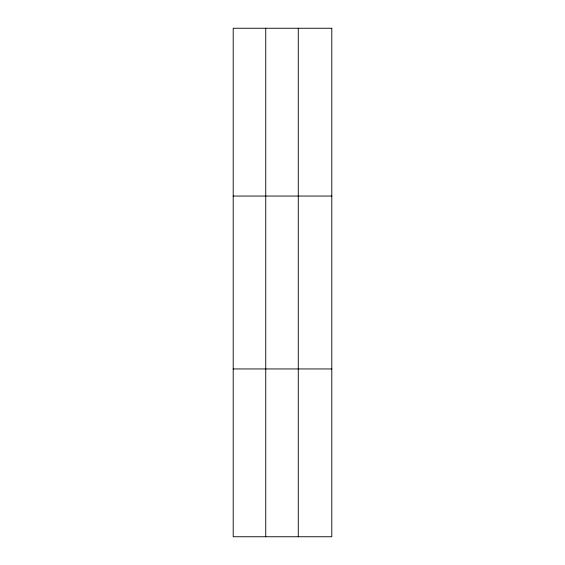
<?xml version="1.0" encoding="UTF-8"?>
<svg xmlns="http://www.w3.org/2000/svg" width="565" height="565" viewBox="0 0 565 565"><rect width="100%" height="100%" fill="white"/><g stroke="black" fill="none" stroke-linecap="round" stroke-linejoin="round"><path stroke-width="0.85" d="M265.741 536.75L265.741 28.25M298.278 536.75L298.278 28.25M233.204 196.055L331.796 196.055M233.204 368.945L331.796 368.945M331.796 28.25L331.796 536.75L233.204 536.75L233.204 28.25L331.796 28.25"/></g></svg>
